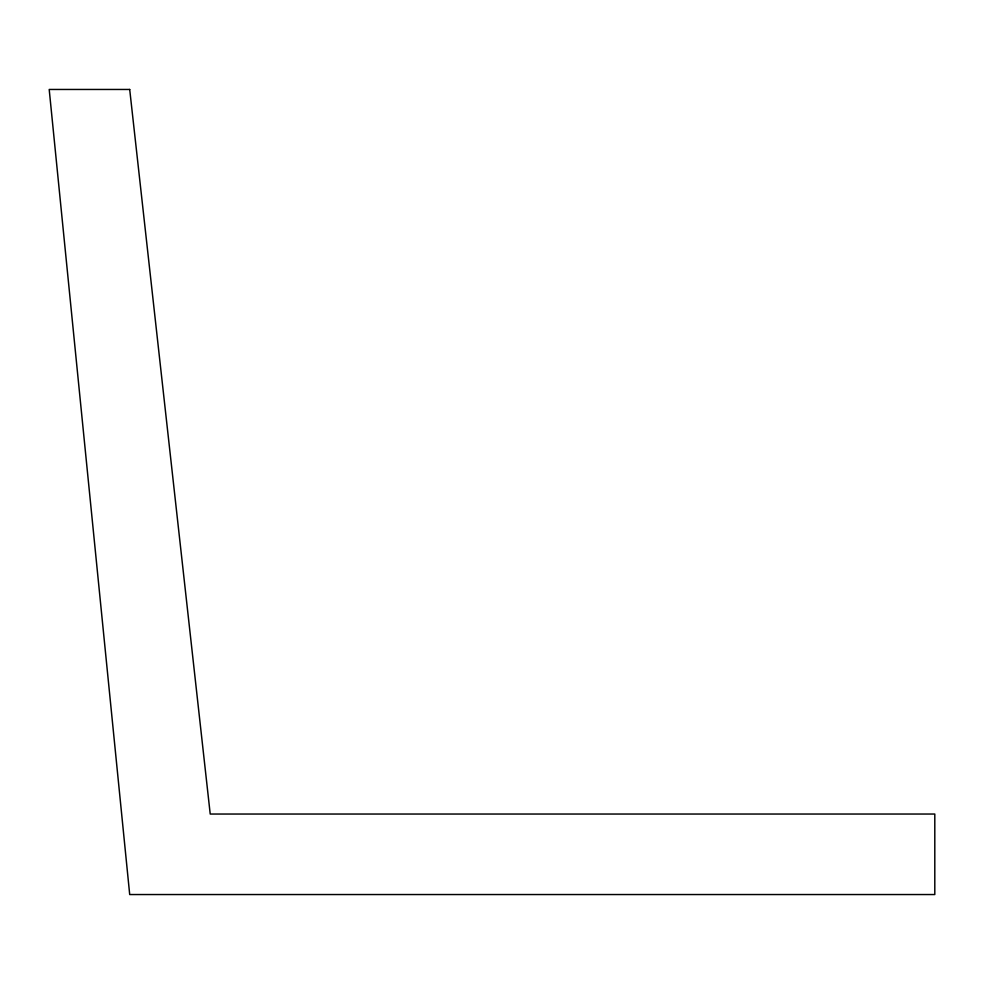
<?xml version="1.0" encoding="UTF-8"?>
<svg xmlns="http://www.w3.org/2000/svg" width="984" height="984" viewBox="0 0 984 984"><rect width="100%" height="100%" fill="white"/><g stroke="black" fill="none" stroke-linecap="round" stroke-linejoin="round"><path stroke-width="1.48" d="M129.703 89.458L49.2 89.458L129.703 894.542L934.8 894.542L934.8 814.039L210.219 814.039L129.703 89.458"/></g></svg>
